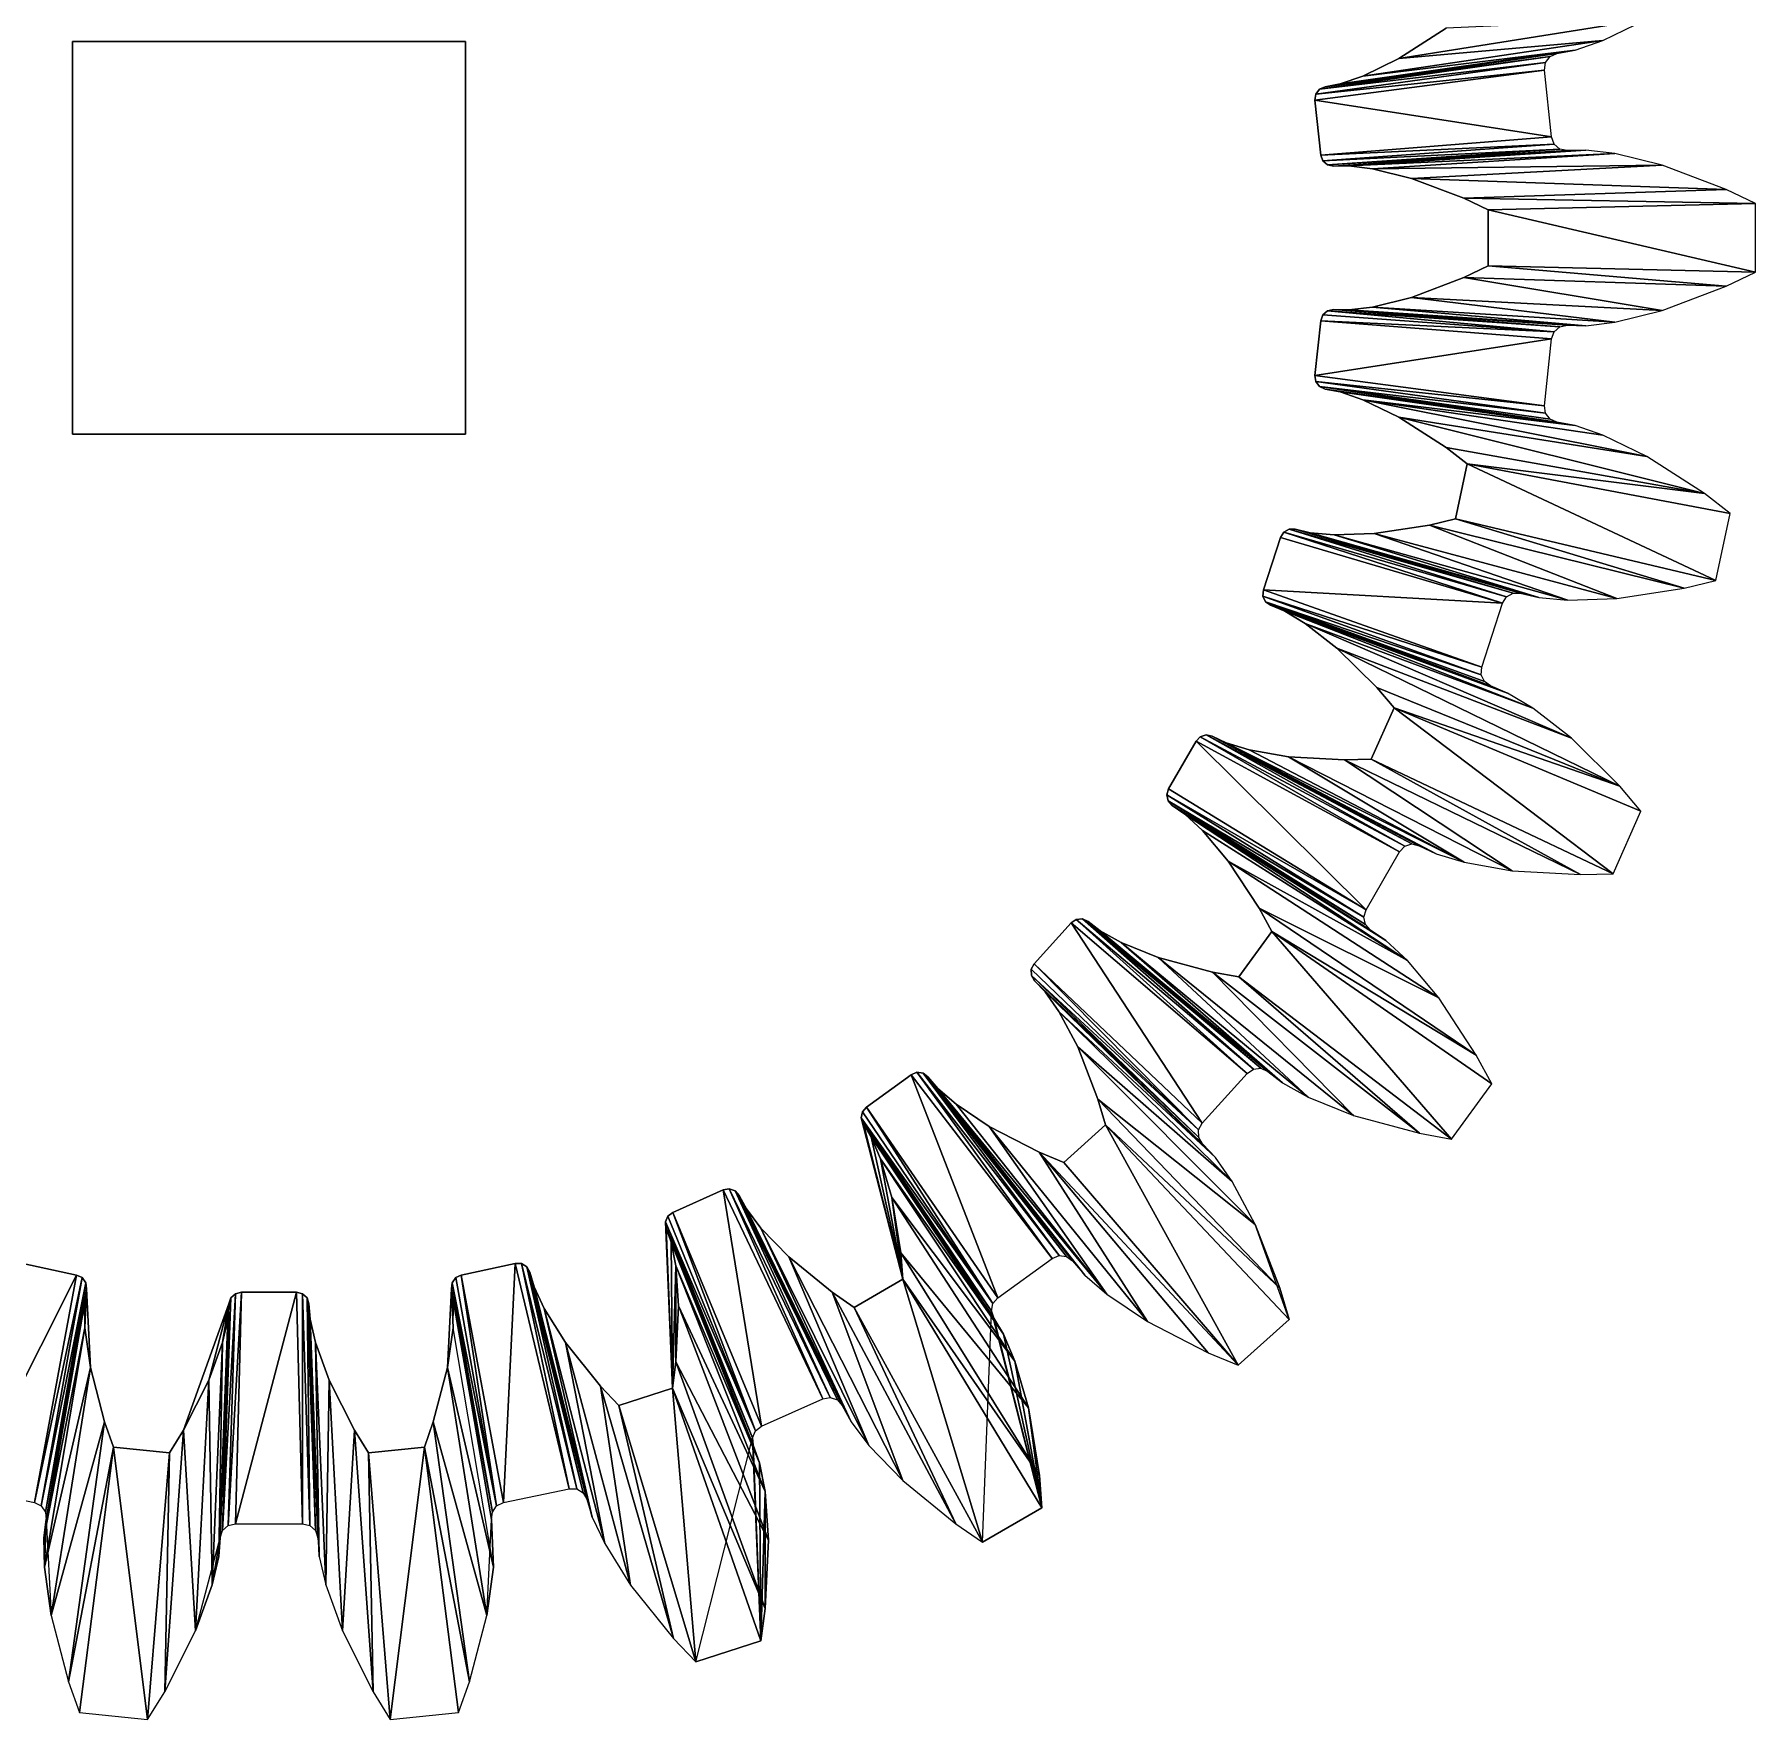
# Model space of a CAD drawing. Extents: x -23.5 to 23.5, y -23.4 to 23.4.
# Drawn here: x -3.7 to 23.46, y -23.39 to 3.21 of the extents above; entities that cross this region are included whole.
import ezdxf

# ---------------------------------------------------------------- set-up
doc = ezdxf.new("R2010")
doc.units = 0
doc.header["$MEASUREMENT"] = 0
doc.layers.add('ConstLine', color=6, linetype='Continuous')
doc.layers.add('Object', color=2, linetype='Continuous')

msp = doc.modelspace()

# ---------------------------------------------------------------- linework, layer by layer
at = {"layer": 'ConstLine'}
for points in [[(17.832, 2.83, 4), (21.052, 3.114), (21.746, 3.451)], [(21.746, 3.451), (18.576, 3.309, 4), (17.832, 2.83, 4)], [(-3.1, 3.1), (3.1, 3.1, 4), (-3.1, 3.1, 4)], [(3.1, 3.1, 4), (-3.1, 3.1), (3.1, 3.1)], [(-3.1, -3.1, 4), (-3.1, 3.1), (-3.1, 3.1, 4)], [(-3.1, 3.1), (-3.1, -3.1, 4), (-3.1, -3.1)], [(3.1, -3.1), (3.1, 3.1, 4), (3.1, 3.1)], [(3.1, 3.1, 4), (3.1, -3.1), (3.1, -3.1, 4)], [(21.052, 3.114), (17.832, 2.83, 4), (17.263, 2.554, 4)], [(17.263, 2.554, 4), (20.615, 2.964), (21.052, 3.114)], [(16.519, 2.269, 4), (20.131, 2.649), (20.145, 2.767)], [(20.145, 2.767), (16.578, 2.347, 4), (16.519, 2.269, 4)], [(16.578, 2.347, 4), (20.145, 2.767), (20.217, 2.863)], [(20.217, 2.863), (16.667, 2.386, 4), (16.578, 2.347, 4)], [(20.326, 2.91), (16.904, 2.43, 4), (16.667, 2.386, 4)], [(16.667, 2.386, 4), (20.217, 2.863), (20.326, 2.91)], [(16.904, 2.43, 4), (20.326, 2.91), (20.615, 2.964)], [(20.615, 2.964), (17.263, 2.554, 4), (16.904, 2.43, 4)], [(16.507, 2.172, 4), (20.242, 1.594), (20.131, 2.649)], [(20.131, 2.649), (16.519, 2.269, 4), (16.507, 2.172, 4)], [(20.242, 1.594), (16.507, 2.172, 4), (16.598, 1.307, 4)], [(16.598, 1.307, 4), (20.28, 1.482), (20.242, 1.594)], [(20.28, 1.482), (16.598, 1.307, 4), (16.63, 1.215, 4)], [(16.63, 1.215, 4), (20.37, 1.403), (20.28, 1.482)], [(20.37, 1.403), (16.63, 1.215, 4), (16.703, 1.151, 4)], [(16.703, 1.151, 4), (20.487, 1.38), (20.37, 1.403)], [(20.487, 1.38), (16.703, 1.151, 4), (16.799, 1.132, 4)], [(20.781, 1.387), (16.799, 1.132, 4), (17.04, 1.138, 4)], [(16.799, 1.132, 4), (20.781, 1.387), (20.487, 1.38)], [(17.04, 1.138, 4), (21.24, 1.331), (20.781, 1.387)], [(21.24, 1.331), (17.04, 1.138, 4), (17.417, 1.091, 4)], [(17.417, 1.091, 4), (21.988, 1.146), (21.24, 1.331)], [(21.988, 1.146), (17.417, 1.091, 4), (18.03, 0.94, 4)], [(18.03, 0.94, 4), (22.997, 0.762), (21.988, 1.146)], [(22.997, 0.762), (18.03, 0.94, 4), (18.858, 0.625, 4)], [(18.858, 0.625, 4), (23.46, 0.541), (22.997, 0.762)], [(23.46, 0.541), (18.858, 0.625, 4), (19.238, 0.443, 4)], [(19.238, 0.443, 4), (23.46, -0.541), (23.46, 0.541)], [(23.46, -0.541), (19.238, 0.443, 4), (19.238, -0.443, 4)], [(22.997, -0.762), (19.238, -0.443, 4), (18.858, -0.625, 4)], [(19.238, -0.443, 4), (22.997, -0.762), (23.46, -0.541)], [(21.988, -1.146), (18.858, -0.625, 4), (18.03, -0.94, 4)], [(18.858, -0.625, 4), (21.988, -1.146), (22.997, -0.762)], [(21.24, -1.331), (18.03, -0.94, 4), (17.417, -1.091, 4)], [(18.03, -0.94, 4), (21.24, -1.331), (21.988, -1.146)], [(16.507, -2.172, 4), (20.242, -1.594), (16.598, -1.307, 4)], [(16.598, -1.307, 4), (20.28, -1.482), (16.63, -1.215, 4)], [(20.28, -1.482), (16.598, -1.307, 4), (20.242, -1.594)], [(20.28, -1.482), (16.703, -1.151, 4), (16.63, -1.215, 4)], [(20.37, -1.403), (16.799, -1.132, 4), (16.703, -1.151, 4)], [(16.703, -1.151, 4), (20.28, -1.482), (20.37, -1.403)], [(20.487, -1.38), (17.04, -1.138, 4), (16.799, -1.132, 4)], [(16.799, -1.132, 4), (20.37, -1.403), (20.487, -1.38)], [(20.781, -1.387), (17.417, -1.091, 4), (17.04, -1.138, 4)], [(17.04, -1.138, 4), (20.487, -1.38), (20.781, -1.387)], [(17.417, -1.091, 4), (20.781, -1.387), (21.24, -1.331)], [(20.242, -1.594), (16.507, -2.172, 4), (20.131, -2.649)], [(16.519, -2.269, 4), (20.131, -2.649), (16.507, -2.172, 4)], [(16.578, -2.347, 4), (20.145, -2.767), (16.519, -2.269, 4)], [(20.131, -2.649), (16.519, -2.269, 4), (20.145, -2.767)], [(20.326, -2.91), (16.578, -2.347, 4), (16.667, -2.386, 4)], [(16.578, -2.347, 4), (20.326, -2.91), (20.217, -2.863)], [(20.145, -2.767), (16.578, -2.347, 4), (20.217, -2.863)], [(20.615, -2.964), (16.667, -2.386, 4), (16.904, -2.43, 4)], [(16.667, -2.386, 4), (20.615, -2.964), (20.326, -2.91)], [(17.263, -2.554, 4), (20.615, -2.964), (16.904, -2.43, 4)], [(21.746, -3.451), (17.263, -2.554, 4), (17.832, -2.83, 4)], [(17.263, -2.554, 4), (21.746, -3.451), (21.052, -3.114)], [(20.615, -2.964), (17.263, -2.554, 4), (21.052, -3.114)], [(22.653, -4.036), (17.832, -2.83, 4), (18.576, -3.309, 4)], [(17.832, -2.83, 4), (22.653, -4.036), (21.746, -3.451)], [(3.1, -3.1), (-3.1, -3.1, 4), (3.1, -3.1, 4)], [(-3.1, -3.1, 4), (3.1, -3.1), (-3.1, -3.1)], [(18.909, -3.566, 4), (22.653, -4.036), (18.576, -3.309, 4)], [(22.835, -5.407), (18.909, -3.566, 4), (18.725, -4.433, 4)], [(18.909, -3.566, 4), (22.835, -5.407), (23.06, -4.349)], [(22.653, -4.036), (18.909, -3.566, 4), (23.06, -4.349)], [(19.529, -5.666), (16.099, -4.598, 4), (16.014, -4.646, 4)], [(16.099, -4.598, 4), (19.529, -5.666), (19.633, -5.608)], [(19.633, -5.608), (16.197, -4.6, 4), (16.099, -4.598, 4)], [(16.197, -4.6, 4), (19.633, -5.608), (19.752, -5.609)], [(19.752, -5.609), (16.431, -4.656, 4), (16.197, -4.6, 4)], [(21.27, -5.692), (18.316, -4.532, 4), (17.441, -4.668, 4)], [(22.336, -5.527), (18.725, -4.433, 4), (18.316, -4.532, 4)], [(18.316, -4.532, 4), (21.27, -5.692), (22.336, -5.527)], [(18.725, -4.433, 4), (22.336, -5.527), (22.835, -5.407)], [(15.695, -5.557, 4), (19.468, -5.768), (15.964, -4.73, 4)], [(19.468, -5.768), (16.014, -4.646, 4), (15.964, -4.73, 4)], [(16.014, -4.646, 4), (19.468, -5.768), (19.529, -5.666)], [(20.038, -5.678), (16.809, -4.688, 4), (16.431, -4.656, 4)], [(16.431, -4.656, 4), (19.752, -5.609), (20.038, -5.678)], [(20.499, -5.718), (17.441, -4.668, 4), (16.809, -4.688, 4)], [(16.809, -4.688, 4), (20.038, -5.678), (20.499, -5.718)], [(17.441, -4.668, 4), (20.499, -5.718), (21.27, -5.692)], [(15.686, -5.654, 4), (19.14, -6.776), (15.695, -5.557, 4)], [(19.14, -6.776), (15.686, -5.654, 4), (19.129, -6.895)], [(15.727, -5.743, 4), (19.129, -6.895), (15.686, -5.654, 4)], [(19.468, -5.768), (15.695, -5.557, 4), (19.14, -6.776)], [(19.277, -7.072), (15.727, -5.743, 4), (15.807, -5.799, 4)], [(15.727, -5.743, 4), (19.277, -7.072), (19.18, -7.003)], [(19.129, -6.895), (15.727, -5.743, 4), (19.18, -7.003)], [(19.548, -7.185), (15.807, -5.799, 4), (16.03, -5.892, 4)], [(15.807, -5.799, 4), (19.548, -7.185), (19.277, -7.072)], [(19.945, -7.423), (16.03, -5.892, 4), (16.355, -6.087, 4)], [(16.03, -5.892, 4), (19.945, -7.423), (19.548, -7.185)], [(20.553, -7.897), (16.355, -6.087, 4), (16.854, -6.475, 4)], [(16.355, -6.087, 4), (20.553, -7.897), (19.945, -7.423)], [(21.319, -8.657), (16.854, -6.475, 4), (17.482, -7.099, 4)], [(16.854, -6.475, 4), (21.319, -8.657), (20.553, -7.897)], [(17.755, -7.42, 4), (21.319, -8.657), (17.482, -7.099, 4)], [(21.212, -10.036), (17.755, -7.42, 4), (17.394, -8.23, 4)], [(17.755, -7.42, 4), (21.212, -10.036), (21.652, -9.048)], [(21.319, -8.657), (17.755, -7.42, 4), (21.652, -9.048)], [(17.843, -9.69), (14.698, -7.874, 4), (14.631, -7.945, 4)], [(17.924, -9.602), (14.791, -7.845, 4), (14.698, -7.874, 4)], [(14.698, -7.874, 4), (17.843, -9.69), (17.924, -9.602)], [(14.791, -7.845, 4), (17.924, -9.602), (18.038, -9.567)], [(18.038, -9.567), (14.887, -7.867, 4), (14.791, -7.845, 4)], [(18.154, -9.594), (15.104, -7.97, 4), (14.887, -7.867, 4)], [(14.887, -7.867, 4), (18.038, -9.567), (18.154, -9.594)], [(17.313, -10.608), (14.631, -7.945, 4), (14.197, -8.698, 4)], [(14.631, -7.945, 4), (17.313, -10.608), (17.843, -9.69)], [(15.104, -7.97, 4), (18.154, -9.594), (18.42, -9.72)], [(15.104, -7.97, 4), (18.862, -9.855), (15.467, -8.081, 4)], [(18.862, -9.855), (15.104, -7.97, 4), (18.42, -9.72)], [(18.862, -9.855), (16.089, -8.192, 4), (15.467, -8.081, 4)], [(16.089, -8.192, 4), (18.862, -9.855), (19.621, -9.99)], [(19.621, -9.99), (16.973, -8.241, 4), (16.089, -8.192, 4)], [(20.699, -10.05), (17.394, -8.23, 4), (16.973, -8.241, 4)], [(16.973, -8.241, 4), (19.621, -9.99), (20.699, -10.05)], [(17.394, -8.23, 4), (20.699, -10.05), (21.212, -10.036)], [(14.168, -8.792, 4), (17.313, -10.608), (14.197, -8.698, 4)], [(14.19, -8.887, 4), (17.278, -10.722), (14.168, -8.792, 4)], [(17.313, -10.608), (14.168, -8.792, 4), (17.278, -10.722)], [(17.278, -10.722), (14.19, -8.887, 4), (17.304, -10.838)], [(14.256, -8.959, 4), (17.304, -10.838), (14.19, -8.887, 4)], [(14.454, -9.096, 4), (17.385, -10.925), (14.256, -8.959, 4)], [(17.304, -10.838), (14.256, -8.959, 4), (17.385, -10.925)], [(17.385, -10.925), (14.454, -9.096, 4), (17.627, -11.092)], [(17.966, -11.408), (14.454, -9.096, 4), (14.732, -9.354, 4)], [(14.454, -9.096, 4), (17.966, -11.408), (17.627, -11.092)], [(15.139, -9.838, 4), (17.966, -11.408), (14.732, -9.354, 4)], [(17.966, -11.408), (15.139, -9.838, 4), (18.462, -11.997)], [(15.624, -10.579, 4), (18.462, -11.997), (15.139, -9.838, 4)], [(18.462, -11.997), (15.624, -10.579, 4), (19.053, -12.901)], [(15.824, -10.949, 4), (19.053, -12.901), (15.624, -10.579, 4)], [(14.729, -13.976), (12.66, -10.814, 4), (12.078, -11.46, 4)], [(15.439, -13.188), (12.74, -10.758, 4), (12.66, -10.814, 4)], [(12.66, -10.814, 4), (14.729, -13.976), (15.439, -13.188)], [(15.536, -13.119), (12.837, -10.749, 4), (12.74, -10.758, 4)], [(12.74, -10.758, 4), (15.439, -13.188), (15.536, -13.119)], [(12.837, -10.749, 4), (15.536, -13.119), (15.655, -13.108)], [(15.655, -13.108), (12.926, -10.79, 4), (12.837, -10.749, 4)], [(12.926, -10.79, 4), (15.655, -13.108), (15.763, -13.158)], [(12.926, -10.79, 4), (15.996, -13.337), (13.117, -10.936, 4)], [(15.996, -13.337), (12.926, -10.79, 4), (15.763, -13.158)], [(15.996, -13.337), (13.449, -11.12, 4), (13.117, -10.936, 4)], [(13.449, -11.12, 4), (15.996, -13.337), (16.401, -13.561)], [(16.401, -13.561), (14.035, -11.358, 4), (13.449, -11.12, 4)], [(18.662, -14.227), (15.824, -10.949, 4), (15.303, -11.666, 4)], [(15.824, -10.949, 4), (18.662, -14.227), (19.298, -13.352)], [(19.053, -12.901), (15.824, -10.949, 4), (19.298, -13.352)], [(17.115, -13.851), (14.889, -11.59, 4), (14.035, -11.358, 4)], [(14.035, -11.358, 4), (16.401, -13.561), (17.115, -13.851)], [(14.671, -14.08), (12.078, -11.46, 4), (12.03, -11.545, 4)], [(12.032, -11.643, 4), (14.671, -14.08), (12.03, -11.545, 4)], [(12.082, -11.727, 4), (14.673, -14.199), (12.032, -11.643, 4)], [(14.671, -14.08), (12.032, -11.643, 4), (14.673, -14.199)], [(12.078, -11.46, 4), (14.671, -14.08), (14.729, -13.976)], [(14.889, -11.59, 4), (17.115, -13.851), (18.157, -14.134)], [(18.157, -14.134), (15.303, -11.666, 4), (14.889, -11.59, 4)], [(15.303, -11.666, 4), (18.157, -14.134), (18.662, -14.227)], [(12.248, -11.902, 4), (14.734, -14.301), (12.082, -11.727, 4)], [(14.673, -14.199), (12.082, -11.727, 4), (14.734, -14.301)], [(14.734, -14.301), (12.248, -11.902, 4), (14.936, -14.515)], [(12.465, -12.213, 4), (14.936, -14.515), (12.248, -11.902, 4)], [(12.763, -12.771, 4), (15.201, -14.894), (12.465, -12.213, 4)], [(14.936, -14.515), (12.465, -12.213, 4), (15.201, -14.894)], [(13.083, -13.596, 4), (15.564, -15.574), (12.763, -12.771, 4)], [(15.201, -14.894), (12.763, -12.771, 4), (15.564, -15.574)], [(11.502, -16.733), (10.135, -13.21, 4), (9.431, -13.721, 4)], [(12.359, -16.109), (10.225, -13.171, 4), (10.135, -13.21, 4)], [(10.135, -13.21, 4), (11.502, -16.733), (12.359, -16.109)], [(12.469, -16.062), (10.322, -13.183, 4), (10.225, -13.171, 4)], [(10.225, -13.171, 4), (12.359, -16.109), (12.469, -16.062)], [(12.587, -16.077), (10.4, -13.242, 4), (10.322, -13.183, 4)], [(10.322, -13.183, 4), (12.469, -16.062), (12.587, -16.077)], [(10.4, -13.242, 4), (12.587, -16.077), (12.683, -16.148)], [(12.683, -16.148), (10.557, -13.425, 4), (10.4, -13.242, 4)], [(10.557, -13.425, 4), (13.223, -16.675), (10.843, -13.673, 4)], [(13.223, -16.675), (10.557, -13.425, 4), (12.874, -16.371)], [(10.557, -13.425, 4), (12.683, -16.148), (12.874, -16.371)], [(9.348, -13.89, 4), (11.423, -16.822), (9.367, -13.794, 4)], [(11.423, -16.822), (9.431, -13.721, 4), (9.367, -13.794, 4)], [(9.431, -13.721, 4), (11.423, -16.822), (11.502, -16.733)], [(13.223, -16.675), (11.366, -14.028, 4), (10.843, -13.673, 4)], [(13.202, -14, 4), (15.955, -16.58), (13.083, -13.596, 4)], [(15.564, -15.574), (13.083, -13.596, 4), (15.955, -16.58)], [(9.348, -13.89, 4), (10.003, -16.439, 4), (9.38, -13.983, 4)], [(9.38, -13.983, 4), (11.4, -16.939), (9.348, -13.89, 4)], [(11.423, -16.822), (9.348, -13.89, 4), (11.4, -16.939)], [(9.38, -13.983, 4), (10.003, -16.439, 4), (9.505, -14.188, 4)], [(9.505, -14.188, 4), (11.439, -17.052), (9.38, -13.983, 4)], [(11.4, -16.939), (9.38, -13.983, 4), (11.439, -17.052)], [(11.366, -14.028, 4), (13.223, -16.675), (13.862, -17.107)], [(13.862, -17.107), (12.154, -14.432, 4), (11.366, -14.028, 4)], [(15.296, -17.796), (13.202, -14, 4), (12.543, -14.593, 4)], [(13.202, -14, 4), (15.296, -17.796), (16.1, -17.073)], [(15.955, -16.58), (13.202, -14, 4), (16.1, -17.073)], [(9.505, -14.188, 4), (10.003, -16.439, 4), (9.653, -14.538, 4)], [(11.439, -17.052), (9.505, -14.188, 4), (11.592, -17.303)], [(9.653, -14.538, 4), (11.592, -17.303), (9.505, -14.188, 4)], [(9.653, -14.538, 4), (10.003, -16.439, 4), (9.829, -15.145, 4)], [(11.592, -17.303), (9.653, -14.538, 4), (11.772, -17.729)], [(9.829, -15.145, 4), (11.772, -17.729), (9.653, -14.538, 4)], [(12.154, -14.432, 4), (13.862, -17.107), (14.822, -17.6)], [(12.154, -14.432, 4), (15.296, -17.796), (12.543, -14.593, 4)], [(15.296, -17.796), (12.154, -14.432, 4), (14.822, -17.6)], [(7.771, -18.758), (7.167, -15.028, 4), (6.373, -15.382, 4)], [(8.74, -18.327), (7.263, -15.009, 4), (7.167, -15.028, 4)], [(7.167, -15.028, 4), (7.771, -18.758), (8.74, -18.327)], [(8.857, -18.304), (7.355, -15.041, 4), (7.263, -15.009, 4)], [(7.263, -15.009, 4), (8.74, -18.327), (8.857, -18.304)], [(7.355, -15.041, 4), (8.857, -18.304), (8.97, -18.342)], [(8.97, -18.342), (7.42, -15.114, 4), (7.355, -15.041, 4)], [(7.42, -15.114, 4), (8.97, -18.342), (9.048, -18.432)], [(9.048, -18.432), (7.535, -15.326, 4), (7.42, -15.114, 4)], [(9.829, -15.145, 4), (10.003, -16.439, 4), (9.97, -16.019, 4)], [(9.97, -16.019, 4), (11.986, -18.47), (9.829, -15.145, 4)], [(11.772, -17.729), (9.829, -15.145, 4), (11.986, -18.47)], [(6.256, -15.53, 4), (7.676, -18.83), (6.294, -15.44, 4)], [(7.676, -18.83), (6.373, -15.382, 4), (6.294, -15.44, 4)], [(6.373, -15.382, 4), (7.676, -18.83), (7.771, -18.758)], [(9.189, -18.69), (7.763, -15.629, 4), (7.535, -15.326, 4)], [(7.535, -15.326, 4), (9.048, -18.432), (9.189, -18.69)], [(6.256, -15.53, 4), (6.366, -18.159, 4), (6.268, -15.627, 4)], [(7.676, -18.83), (6.256, -15.53, 4), (7.629, -18.939)], [(6.268, -15.627, 4), (7.629, -18.939), (6.256, -15.53, 4)], [(6.268, -15.627, 4), (6.366, -18.159, 4), (6.348, -15.855, 4)], [(7.629, -18.939), (6.268, -15.627, 4), (7.643, -19.058)], [(6.348, -15.855, 4), (7.643, -19.058), (6.268, -15.627, 4)], [(7.763, -15.629, 4), (9.189, -18.69), (9.467, -19.06)], [(9.467, -19.06), (8.202, -16.085, 4), (7.763, -15.629, 4)], [(16.1, -17.073), (15.564, -15.574), (15.955, -16.58)], [(6.348, -15.855, 4), (6.366, -18.159, 4), (6.42, -16.227, 4)], [(6.42, -16.227, 4), (7.741, -19.335), (6.348, -15.855, 4)], [(7.643, -19.058), (6.348, -15.855, 4), (7.741, -19.335)], [(10.003, -16.439, 4), (12.159, -19.535), (9.97, -16.019, 4)], [(11.986, -18.47), (9.97, -16.019, 4), (12.159, -19.535)], [(-4.739, -19.744), (-3.035, -16.371, 4), (-3.886, -16.19, 4)], [(3.701, -19.964), (3.886, -16.19, 4), (3.035, -16.371, 4)], [(3.886, -16.19, 4), (3.701, -19.964), (4.739, -19.744)], [(4.739, -19.744), (3.983, -16.191, 4), (3.886, -16.19, 4)], [(3.983, -16.191, 4), (4.739, -19.744), (4.858, -19.745)], [(4.858, -19.745), (4.067, -16.241, 4), (3.983, -16.191, 4)], [(4.067, -16.241, 4), (4.858, -19.745), (4.96, -19.807)], [(4.96, -19.807), (4.115, -16.327, 4), (4.067, -16.241, 4)], [(6.42, -16.227, 4), (6.366, -18.159, 4), (6.422, -17.742, 4)], [(6.42, -16.227, 4), (6.422, -17.742, 4), (6.465, -16.858, 4)], [(7.741, -19.335), (6.42, -16.227, 4), (7.829, -19.789)], [(6.465, -16.858, 4), (7.829, -19.789), (6.42, -16.227, 4)], [(8.202, -16.085, 4), (9.467, -19.06), (10.002, -19.615)], [(10.002, -19.615), (8.888, -16.644, 4), (8.202, -16.085, 4)], [(-3.035, -16.371, 4), (-4.739, -19.744), (-3.701, -19.964)], [(-3.701, -19.964), (-2.947, -16.412, 4), (-3.035, -16.371, 4)], [(-2.947, -16.412, 4), (-3.701, -19.964), (-3.593, -20.014)], [(-3.593, -20.014), (-2.89, -16.492, 4), (-2.947, -16.412, 4)], [(-2.89, -16.492, 4), (-3.593, -20.014), (-3.525, -20.112)], [(-3.525, -20.112), (-2.881, -16.589, 4), (-2.89, -16.492, 4)], [(2.881, -16.589, 4), (3.525, -20.112), (2.89, -16.492, 4)], [(2.89, -16.492, 4), (3.593, -20.014), (2.947, -16.412, 4)], [(3.593, -20.014), (2.89, -16.492, 4), (3.525, -20.112)], [(3.593, -20.014), (3.035, -16.371, 4), (2.947, -16.412, 4)], [(3.035, -16.371, 4), (3.593, -20.014), (3.701, -19.964)], [(5.018, -19.911), (4.184, -16.558, 4), (4.115, -16.327, 4)], [(4.115, -16.327, 4), (4.96, -19.807), (5.018, -19.911)], [(4.184, -16.558, 4), (5.018, -19.911), (5.102, -20.192)], [(5.102, -20.192), (4.344, -16.901, 4), (4.184, -16.558, 4)], [(11.262, -20.588), (10.003, -16.439, 4), (9.235, -16.882, 4)], [(12.159, -19.535), (10.003, -16.439, 4), (12.198, -20.047)], [(10.003, -16.439, 4), (11.262, -20.588), (12.198, -20.047)], [(-3.552, -20.522), (-2.906, -17.207, 4), (-2.913, -16.828, 4)], [(-2.913, -16.828, 4), (-3.514, -20.23), (-3.552, -20.522)], [(-2.881, -16.589, 4), (-3.525, -20.112), (-3.514, -20.23)], [(-3.514, -20.23), (-2.913, -16.828, 4), (-2.881, -16.589, 4)], [(-2.906, -17.207, 4), (-2.881, -16.589, 4), (-2.913, -16.828, 4)], [(-2.881, -16.589, 4), (-2.906, -17.207, 4), (-2.819, -17.833, 4)], [(-0.631, -16.826, 4), (-1.35, -18.82, 4), (-0.95, -18.03, 4)], [(-0.631, -16.826, 4), (-0.95, -18.03, 4), (-0.735, -17.435, 4)], [(-0.65, -17.066, 4), (-0.769, -20.519), (-0.631, -16.826, 4)], [(-0.734, -20.405), (-0.631, -16.826, 4), (-0.769, -20.519)], [(-0.631, -16.826, 4), (-0.735, -17.435, 4), (-0.65, -17.066, 4)], [(-0.734, -20.405), (-0.53, -16.666, 4), (-0.602, -16.732, 4)], [(-0.53, -16.666, 4), (-0.734, -20.405), (-0.646, -20.324)], [(-0.631, -16.826, 4), (-0.734, -20.405), (-0.602, -16.732, 4)], [(-0.646, -20.324), (-0.435, -16.644, 4), (-0.53, -16.666, 4)], [(-0.435, -16.644, 4), (-0.646, -20.324), (-0.53, -20.297)], [(-0.53, -20.297), (0.435, -16.644, 4), (-0.435, -16.644, 4)], [(0.435, -16.644, 4), (-0.53, -20.297), (0.53, -20.297)], [(0.53, -20.297), (0.53, -16.666, 4), (0.435, -16.644, 4)], [(0.53, -16.666, 4), (0.53, -20.297), (0.646, -20.324)], [(0.646, -20.324), (0.602, -16.732, 4), (0.53, -16.666, 4)], [(0.602, -16.732, 4), (0.646, -20.324), (0.734, -20.405)], [(0.734, -20.405), (0.631, -16.826, 4), (0.602, -16.732, 4)], [(0.631, -16.826, 4), (0.734, -20.405), (0.769, -20.519)], [(0.769, -20.519), (0.65, -17.066, 4), (0.631, -16.826, 4)], [(2.906, -17.207, 4), (2.881, -16.589, 4), (2.819, -17.833, 4)], [(2.881, -16.589, 4), (2.906, -17.207, 4), (2.913, -16.828, 4)], [(2.913, -16.828, 4), (3.514, -20.23), (2.881, -16.589, 4)], [(3.525, -20.112), (2.881, -16.589, 4), (3.514, -20.23)], [(10.838, -20.297), (9.235, -16.882, 4), (8.888, -16.644, 4)], [(8.888, -16.644, 4), (10.002, -19.615), (10.838, -20.297)], [(-0.735, -17.435, 4), (-0.792, -20.812), (-0.65, -17.066, 4)], [(-0.769, -20.519), (-0.65, -17.066, 4), (-0.792, -20.812)], [(0.792, -20.812), (0.735, -17.435, 4), (0.65, -17.066, 4)], [(0.65, -17.066, 4), (0.769, -20.519), (0.792, -20.812)], [(4.344, -16.901, 4), (5.102, -20.192), (5.298, -20.611)], [(5.298, -20.611), (4.678, -17.438, 4), (4.344, -16.901, 4)], [(6.422, -17.742, 4), (7.884, -20.558), (6.465, -16.858, 4)], [(7.829, -19.789), (6.465, -16.858, 4), (7.884, -20.558)], [(9.235, -16.882, 4), (10.838, -20.297), (11.262, -20.588)], [(11.262, -20.588), (11.4, -16.939), (12.198, -20.047)], [(12.198, -20.047), (11.4, -16.939), (11.439, -17.052)], [(12.198, -20.047), (11.439, -17.052), (11.592, -17.303)], [(-2.906, -17.207, 4), (-3.552, -20.522), (-3.544, -20.984)], [(-3.544, -20.984), (-2.819, -17.833, 4), (-2.906, -17.207, 4)], [(2.819, -17.833, 4), (3.544, -20.984), (2.906, -17.207, 4)], [(12.198, -20.047), (11.592, -17.303), (11.772, -17.729)], [(-0.95, -18.03, 4), (-0.897, -21.263), (-0.735, -17.435, 4)], [(-0.792, -20.812), (-0.735, -17.435, 4), (-0.897, -21.263)], [(0.735, -17.435, 4), (0.792, -20.812), (0.897, -21.263)], [(0.897, -21.263), (0.95, -18.03, 4), (0.735, -17.435, 4)], [(4.678, -17.438, 4), (5.298, -20.611), (5.705, -21.266)], [(5.705, -21.266), (5.233, -18.128, 4), (4.678, -17.438, 4)], [(-2.819, -17.833, 4), (-3.544, -20.984), (-3.438, -21.748)], [(-3.438, -21.748), (-2.593, -18.689, 4), (-2.819, -17.833, 4)], [(2.593, -18.689, 4), (3.438, -21.748), (2.819, -17.833, 4)], [(3.544, -20.984), (2.819, -17.833, 4), (3.438, -21.748)], [(6.366, -18.159, 4), (7.831, -21.636), (6.422, -17.742, 4)], [(7.884, -20.558), (6.422, -17.742, 4), (7.831, -21.636)], [(12.198, -20.047), (11.772, -17.729), (11.986, -18.47)], [(-1.35, -18.82, 4), (-1.159, -21.988), (-0.95, -18.03, 4)], [(-0.897, -21.263), (-0.95, -18.03, 4), (-1.159, -21.988)], [(0.95, -18.03, 4), (0.897, -21.263), (1.159, -21.988)], [(1.159, -21.988), (1.35, -18.82, 4), (0.95, -18.03, 4)], [(6.382, -22.107), (5.523, -18.433, 4), (5.233, -18.128, 4)], [(5.233, -18.128, 4), (5.705, -21.266), (6.382, -22.107)], [(6.735, -22.479), (6.366, -18.159, 4), (5.523, -18.433, 4)], [(6.366, -18.159, 4), (6.735, -22.479), (7.764, -22.145)], [(7.831, -21.636), (6.366, -18.159, 4), (7.764, -22.145)], [(5.523, -18.433, 4), (6.382, -22.107), (6.735, -22.479)], [(12.198, -20.047), (11.986, -18.47), (12.159, -19.535)], [(-2.593, -18.689, 4), (-3.438, -21.748), (-3.162, -22.792)], [(-3.162, -22.792), (-2.452, -19.086, 4), (-2.593, -18.689, 4)], [(2.452, -19.086, 4), (3.162, -22.792), (2.593, -18.689, 4)], [(3.438, -21.748), (2.593, -18.689, 4), (3.162, -22.792)], [(-1.159, -21.988), (-1.35, -18.82, 4), (-1.646, -22.951)], [(-1.57, -19.179, 4), (-1.646, -22.951), (-1.35, -18.82, 4)], [(1.35, -18.82, 4), (1.159, -21.988), (1.646, -22.951)], [(1.646, -22.951), (1.57, -19.179, 4), (1.35, -18.82, 4)], [(6.735, -22.479), (7.629, -18.939), (7.764, -22.145)], [(7.764, -22.145), (7.629, -18.939), (7.643, -19.058)], [(-2.452, -19.086, 4), (-3.162, -22.792), (-2.99, -23.275)], [(-1.915, -23.388), (-2.452, -19.086, 4), (-2.99, -23.275)], [(-2.452, -19.086, 4), (-1.915, -23.388), (-1.57, -19.179, 4)], [(-1.646, -22.951), (-1.57, -19.179, 4), (-1.915, -23.388)], [(1.915, -23.388), (2.452, -19.086, 4), (1.57, -19.179, 4)], [(1.57, -19.179, 4), (1.646, -22.951), (1.915, -23.388)], [(2.452, -19.086, 4), (1.915, -23.388), (2.99, -23.275)], [(3.162, -22.792), (2.452, -19.086, 4), (2.99, -23.275)], [(7.764, -22.145), (7.643, -19.058), (7.741, -19.335)], [(7.764, -22.145), (7.741, -19.335), (7.829, -19.789)], [(7.764, -22.145), (7.829, -19.789), (7.831, -21.636)], [(7.831, -21.636), (7.829, -19.789), (7.884, -20.558)], [(-3.514, -20.23), (-3.544, -20.984), (-3.552, -20.522)], [(-3.544, -20.984), (-3.514, -20.23), (-3.438, -21.748)], [(3.438, -21.748), (3.514, -20.23), (3.544, -20.984)], [(-1.159, -21.988), (-0.769, -20.519), (-0.897, -21.263)], [(-0.897, -21.263), (-0.769, -20.519), (-0.792, -20.812)]]:
    msp.add_3dface(points, dxfattribs=at)
at = {"layer": 'Object'}
for p, q in [((17.832, 2.83, 4), (18.576, 3.309, 4)), ((21.052, 3.114), (21.746, 3.451)), ((-3.1, 3.1), (3.1, 3.1)), ((-3.1, -3.1), (-3.1, 3.1)), ((-3.1, -3.1, 4), (-3.1, 3.1, 4)), ((-3.1, 3.1, 4), (3.1, 3.1, 4)), ((-3.1, 3.1, 4), (-3.1, 3.1)), ((3.1, 3.1), (3.1, -3.1)), ((3.1, 3.1, 4), (3.1, -3.1, 4)), ((3.1, 3.1, 4), (3.1, 3.1)), ((20.615, 2.964), (21.052, 3.114)), ((17.263, 2.554, 4), (17.832, 2.83, 4)), ((20.131, 2.649), (20.145, 2.767)), ((20.145, 2.767), (20.217, 2.863)), ((20.217, 2.863), (20.326, 2.91)), ((20.326, 2.91), (20.615, 2.964)), ((16.904, 2.43, 4), (17.263, 2.554, 4)), ((20.242, 1.594), (20.131, 2.649)), ((16.507, 2.172, 4), (16.519, 2.269, 4)), ((16.519, 2.269, 4), (16.578, 2.347, 4)), ((16.578, 2.347, 4), (16.667, 2.386, 4)), ((16.667, 2.386, 4), (16.904, 2.43, 4)), ((16.598, 1.307, 4), (16.507, 2.172, 4)), ((20.28, 1.482), (20.242, 1.594)), ((20.37, 1.403), (20.28, 1.482)), ((20.487, 1.38), (20.37, 1.403)), ((20.781, 1.387), (20.487, 1.38)), ((21.24, 1.331), (20.781, 1.387)), ((16.63, 1.215, 4), (16.598, 1.307, 4)), ((16.703, 1.151, 4), (16.63, 1.215, 4)), ((16.799, 1.132, 4), (16.703, 1.151, 4)), ((17.04, 1.138, 4), (16.799, 1.132, 4)), ((17.417, 1.091, 4), (17.04, 1.138, 4)), ((18.03, 0.94, 4), (17.417, 1.091, 4)), ((21.988, 1.146), (21.24, 1.331)), ((22.997, 0.762), (21.988, 1.146)), ((18.858, 0.625, 4), (18.03, 0.94, 4)), ((19.238, 0.443, 4), (18.858, 0.625, 4)), ((23.46, 0.541), (22.997, 0.762)), ((23.46, 0.541), (19.238, 0.443, 4)), ((19.238, -0.443, 4), (19.238, 0.443, 4)), ((23.46, -0.541), (23.46, 0.541)), ((18.858, -0.625, 4), (19.238, -0.443, 4)), ((23.46, -0.541), (19.238, -0.443, 4)), ((22.997, -0.762), (23.46, -0.541)), ((18.03, -0.94, 4), (18.858, -0.625, 4)), ((21.988, -1.146), (22.997, -0.762)), ((17.417, -1.091, 4), (18.03, -0.94, 4)), ((16.507, -2.172, 4), (16.598, -1.307, 4)), ((16.598, -1.307, 4), (16.63, -1.215, 4)), ((16.63, -1.215, 4), (16.703, -1.151, 4)), ((16.703, -1.151, 4), (16.799, -1.132, 4)), ((16.799, -1.132, 4), (17.04, -1.138, 4)), ((17.04, -1.138, 4), (17.417, -1.091, 4)), ((20.781, -1.387), (21.24, -1.331)), ((21.24, -1.331), (21.988, -1.146)), ((20.131, -2.649), (20.242, -1.594)), ((20.242, -1.594), (20.28, -1.482)), ((20.28, -1.482), (20.37, -1.403)), ((20.37, -1.403), (20.487, -1.38)), ((20.487, -1.38), (20.781, -1.387)), ((16.519, -2.269, 4), (16.507, -2.172, 4)), ((16.578, -2.347, 4), (16.519, -2.269, 4)), ((16.667, -2.386, 4), (16.578, -2.347, 4)), ((16.904, -2.43, 4), (16.667, -2.386, 4)), ((17.263, -2.554, 4), (16.904, -2.43, 4)), ((17.832, -2.83, 4), (17.263, -2.554, 4)), ((20.145, -2.767), (20.131, -2.649)), ((18.576, -3.309, 4), (17.832, -2.83, 4)), ((20.217, -2.863), (20.145, -2.767)), ((20.326, -2.91), (20.217, -2.863)), ((20.615, -2.964), (20.326, -2.91)), ((21.052, -3.114), (20.615, -2.964)), ((3.1, -3.1), (-3.1, -3.1)), ((3.1, -3.1, 4), (-3.1, -3.1, 4)), ((-3.1, -3.1, 4), (-3.1, -3.1)), ((3.1, -3.1, 4), (3.1, -3.1)), ((21.746, -3.451), (21.052, -3.114)), ((18.909, -3.566, 4), (18.576, -3.309, 4)), ((22.653, -4.036), (21.746, -3.451)), ((18.725, -4.433, 4), (18.909, -3.566, 4)), ((23.06, -4.349), (18.909, -3.566, 4)), ((23.06, -4.349), (22.653, -4.036)), ((16.014, -4.646, 4), (16.099, -4.598, 4)), ((16.099, -4.598, 4), (16.197, -4.6, 4)), ((16.197, -4.6, 4), (16.431, -4.656, 4)), ((17.441, -4.668, 4), (18.316, -4.532, 4)), ((18.316, -4.532, 4), (18.725, -4.433, 4)), ((18.725, -4.433, 4), (22.835, -5.407)), ((22.835, -5.407), (23.06, -4.349)), ((15.695, -5.557, 4), (15.964, -4.73, 4)), ((15.964, -4.73, 4), (16.014, -4.646, 4)), ((16.431, -4.656, 4), (16.809, -4.688, 4)), ((16.809, -4.688, 4), (17.441, -4.668, 4)), ((22.336, -5.527), (22.835, -5.407)), ((15.686, -5.654, 4), (15.695, -5.557, 4)), ((15.727, -5.743, 4), (15.686, -5.654, 4)), ((19.468, -5.768), (19.529, -5.666)), ((19.529, -5.666), (19.633, -5.608)), ((19.633, -5.608), (19.745, -5.608)), ((19.745, -5.608), (20.038, -5.678)), ((20.038, -5.678), (20.499, -5.718)), ((20.499, -5.718), (21.27, -5.692)), ((21.27, -5.692), (22.336, -5.527)), ((15.807, -5.799, 4), (15.727, -5.743, 4)), ((16.03, -5.892, 4), (15.807, -5.799, 4)), ((16.355, -6.087, 4), (16.03, -5.892, 4)), ((19.14, -6.776), (19.468, -5.768)), ((16.854, -6.475, 4), (16.355, -6.087, 4)), ((17.482, -7.099, 4), (16.854, -6.475, 4)), ((19.129, -6.895), (19.14, -6.776)), ((19.18, -7.003), (19.129, -6.895)), ((19.277, -7.072), (19.18, -7.003)), ((17.755, -7.42, 4), (17.482, -7.099, 4)), ((19.548, -7.185), (19.277, -7.072)), ((19.945, -7.423), (19.548, -7.185)), ((17.394, -8.23, 4), (17.755, -7.42, 4)), ((21.652, -9.048), (17.755, -7.42, 4)), ((20.553, -7.897), (19.945, -7.423)), ((14.631, -7.945, 4), (14.698, -7.874, 4)), ((14.698, -7.874, 4), (14.791, -7.845, 4)), ((14.791, -7.845, 4), (14.887, -7.867, 4)), ((14.887, -7.867, 4), (15.104, -7.97, 4)), ((14.197, -8.698, 4), (14.631, -7.945, 4)), ((15.104, -7.97, 4), (15.467, -8.081, 4)), ((15.467, -8.081, 4), (16.089, -8.192, 4)), ((21.319, -8.657), (20.553, -7.897)), ((16.089, -8.192, 4), (16.973, -8.241, 4)), ((16.973, -8.241, 4), (17.394, -8.23, 4)), ((17.394, -8.23, 4), (21.212, -10.036)), ((21.652, -9.048), (21.319, -8.657)), ((14.168, -8.792, 4), (14.197, -8.698, 4)), ((14.19, -8.887, 4), (14.168, -8.792, 4)), ((14.256, -8.959, 4), (14.19, -8.887, 4)), ((14.454, -9.096, 4), (14.256, -8.959, 4)), ((14.732, -9.354, 4), (14.454, -9.096, 4)), ((21.212, -10.036), (21.652, -9.048)), ((15.139, -9.838, 4), (14.732, -9.354, 4)), ((17.313, -10.608), (17.843, -9.69)), ((17.843, -9.69), (17.924, -9.602)), ((17.924, -9.602), (18.038, -9.567)), ((18.038, -9.567), (18.154, -9.594)), ((18.154, -9.594), (18.42, -9.72)), ((18.42, -9.72), (18.862, -9.855)), ((15.624, -10.579, 4), (15.139, -9.838, 4)), ((18.862, -9.855), (19.621, -9.99)), ((19.621, -9.99), (20.699, -10.05)), ((20.699, -10.05), (21.212, -10.036)), ((15.824, -10.949, 4), (15.624, -10.579, 4)), ((12.078, -11.46, 4), (12.66, -10.814, 4)), ((12.66, -10.814, 4), (12.74, -10.758, 4)), ((12.74, -10.758, 4), (12.837, -10.749, 4)), ((12.837, -10.749, 4), (12.926, -10.79, 4)), ((12.926, -10.79, 4), (13.117, -10.936, 4)), ((17.278, -10.722), (17.313, -10.608)), ((17.304, -10.838), (17.278, -10.722)), ((17.385, -10.925), (17.304, -10.838)), ((13.117, -10.936, 4), (13.449, -11.12, 4)), ((13.449, -11.12, 4), (14.035, -11.358, 4)), ((15.303, -11.666, 4), (15.824, -10.949, 4)), ((19.298, -13.352), (15.824, -10.949, 4)), ((17.627, -11.092), (17.385, -10.925)), ((17.966, -11.408), (17.627, -11.092)), ((14.035, -11.358, 4), (14.889, -11.59, 4)), ((18.462, -11.997), (17.966, -11.408)), ((12.03, -11.545, 4), (12.078, -11.46, 4)), ((12.032, -11.643, 4), (12.03, -11.545, 4)), ((12.082, -11.727, 4), (12.032, -11.643, 4)), ((14.889, -11.59, 4), (15.303, -11.666, 4)), ((15.303, -11.666, 4), (18.662, -14.227)), ((12.248, -11.902, 4), (12.082, -11.727, 4)), ((12.465, -12.213, 4), (12.248, -11.902, 4)), ((12.763, -12.771, 4), (12.465, -12.213, 4)), ((19.053, -12.901), (18.462, -11.997)), ((13.083, -13.596, 4), (12.763, -12.771, 4)), ((19.298, -13.352), (19.053, -12.901)), ((9.431, -13.721, 4), (10.135, -13.21, 4)), ((10.135, -13.21, 4), (10.225, -13.171, 4)), ((10.225, -13.171, 4), (10.322, -13.183, 4)), ((10.322, -13.183, 4), (10.4, -13.242, 4)), ((10.4, -13.242, 4), (10.557, -13.425, 4)), ((14.729, -13.976), (15.439, -13.188)), ((15.439, -13.188), (15.536, -13.119)), ((15.536, -13.119), (15.655, -13.108)), ((15.655, -13.108), (15.763, -13.158)), ((15.763, -13.158), (15.996, -13.337)), ((10.557, -13.425, 4), (10.843, -13.673, 4)), ((15.996, -13.337), (16.401, -13.561)), ((16.401, -13.561), (17.115, -13.851)), ((18.662, -14.227), (19.298, -13.352)), ((9.348, -13.89, 4), (9.367, -13.794, 4)), ((9.367, -13.794, 4), (9.431, -13.721, 4)), ((10.843, -13.673, 4), (11.366, -14.028, 4)), ((13.202, -14, 4), (13.083, -13.596, 4)), ((17.115, -13.851), (18.157, -14.134)), ((10.003, -16.439, 4), (9.348, -13.89, 4)), ((11.366, -14.028, 4), (12.154, -14.432, 4)), ((12.543, -14.593, 4), (13.202, -14, 4)), ((16.1, -17.073), (13.202, -14, 4)), ((14.671, -14.08), (14.729, -13.976)), ((14.673, -14.199), (14.671, -14.08)), ((14.734, -14.301), (14.673, -14.199)), ((14.936, -14.515), (14.734, -14.301)), ((18.157, -14.134), (18.662, -14.227)), ((12.154, -14.432, 4), (12.543, -14.593, 4)), ((12.543, -14.593, 4), (15.296, -17.796)), ((15.201, -14.894), (14.936, -14.515)), ((15.564, -15.574), (15.201, -14.894)), ((6.373, -15.382, 4), (7.167, -15.028, 4)), ((7.167, -15.028, 4), (7.263, -15.009, 4)), ((7.263, -15.009, 4), (7.355, -15.041, 4)), ((7.355, -15.041, 4), (7.42, -15.114, 4)), ((7.42, -15.114, 4), (7.535, -15.326, 4)), ((6.256, -15.53, 4), (6.294, -15.44, 4)), ((6.294, -15.44, 4), (6.373, -15.382, 4)), ((7.535, -15.326, 4), (7.763, -15.629, 4)), ((6.366, -18.159, 4), (6.256, -15.53, 4)), ((7.763, -15.629, 4), (8.202, -16.085, 4)), ((15.955, -16.58), (15.564, -15.574)), ((-3.886, -16.19, 4), (-3.035, -16.371, 4)), ((3.035, -16.371, 4), (3.886, -16.19, 4)), ((3.886, -16.19, 4), (3.983, -16.191, 4)), ((3.983, -16.191, 4), (4.067, -16.241, 4)), ((4.067, -16.241, 4), (4.115, -16.327, 4)), ((8.202, -16.085, 4), (8.888, -16.644, 4)), ((11.502, -16.733), (12.359, -16.109)), ((12.359, -16.109), (12.469, -16.062)), ((12.469, -16.062), (12.587, -16.077)), ((12.587, -16.077), (12.683, -16.148)), ((12.683, -16.148), (12.874, -16.371)), ((-3.035, -16.371, 4), (-2.947, -16.412, 4)), ((-2.947, -16.412, 4), (-2.89, -16.492, 4)), ((-2.89, -16.492, 4), (-2.881, -16.589, 4)), ((2.881, -16.589, 4), (2.89, -16.492, 4)), ((2.89, -16.492, 4), (2.947, -16.412, 4)), ((2.947, -16.412, 4), (3.035, -16.371, 4)), ((4.115, -16.327, 4), (4.184, -16.558, 4)), ((4.184, -16.558, 4), (4.344, -16.901, 4)), ((9.235, -16.882, 4), (10.003, -16.439, 4)), ((12.198, -20.047), (10.003, -16.439, 4)), ((12.874, -16.371), (13.223, -16.675)), ((-2.881, -16.589, 4), (-2.819, -17.833, 4)), ((-1.35, -18.82, 4), (-0.631, -16.826, 4)), ((-0.631, -16.826, 4), (-0.602, -16.732, 4)), ((-0.602, -16.732, 4), (-0.53, -16.666, 4)), ((-0.53, -16.666, 4), (-0.435, -16.644, 4)), ((-0.435, -16.644, 4), (0.435, -16.644, 4)), ((0.435, -16.644, 4), (0.53, -16.666, 4)), ((0.53, -16.666, 4), (0.602, -16.732, 4)), ((0.602, -16.732, 4), (0.631, -16.826, 4)), ((0.631, -16.826, 4), (0.65, -17.066, 4)), ((2.819, -17.833, 4), (2.881, -16.589, 4)), ((8.888, -16.644, 4), (9.235, -16.882, 4)), ((11.4, -16.939), (11.423, -16.822)), ((11.423, -16.822), (11.502, -16.733)), ((13.223, -16.675), (13.862, -17.107)), ((16.1, -17.073), (15.955, -16.58)), ((0.65, -17.066, 4), (0.735, -17.435, 4)), ((4.344, -16.901, 4), (4.678, -17.438, 4)), ((9.235, -16.882, 4), (11.262, -20.588)), ((11.439, -17.052), (11.4, -16.939)), ((11.592, -17.303), (11.439, -17.052)), ((13.862, -17.107), (14.822, -17.6)), ((15.296, -17.796), (16.1, -17.073)), ((11.772, -17.729), (11.592, -17.303)), ((0.735, -17.435, 4), (0.95, -18.03, 4)), ((4.678, -17.438, 4), (5.233, -18.128, 4)), ((14.822, -17.6), (15.296, -17.796)), ((-2.819, -17.833, 4), (-2.593, -18.689, 4)), ((2.593, -18.689, 4), (2.819, -17.833, 4)), ((11.986, -18.47), (11.772, -17.729)), ((0.95, -18.03, 4), (1.35, -18.82, 4)), ((5.233, -18.128, 4), (5.523, -18.433, 4)), ((5.523, -18.433, 4), (6.366, -18.159, 4)), ((7.764, -22.145), (6.366, -18.159, 4)), ((5.523, -18.433, 4), (6.735, -22.479)), ((7.771, -18.758), (8.74, -18.327)), ((8.74, -18.327), (8.857, -18.304)), ((8.857, -18.304), (8.97, -18.342)), ((8.97, -18.342), (9.048, -18.432)), ((9.048, -18.432), (9.189, -18.69)), ((12.159, -19.535), (11.986, -18.47)), ((-2.593, -18.689, 4), (-2.452, -19.086, 4)), ((2.452, -19.086, 4), (2.593, -18.689, 4)), ((9.189, -18.69), (9.467, -19.06)), ((-1.57, -19.179, 4), (-1.35, -18.82, 4)), ((1.35, -18.82, 4), (1.57, -19.179, 4)), ((7.629, -18.939), (7.676, -18.83)), ((7.643, -19.058), (7.629, -18.939)), ((7.676, -18.83), (7.771, -18.758)), ((-2.452, -19.086, 4), (-2.99, -23.275)), ((-2.452, -19.086, 4), (-1.57, -19.179, 4)), ((-1.57, -19.179, 4), (-1.915, -23.388)), ((1.57, -19.179, 4), (2.452, -19.086, 4)), ((1.57, -19.179, 4), (1.915, -23.388)), ((2.452, -19.086, 4), (2.99, -23.275)), ((7.741, -19.335), (7.643, -19.058)), ((9.467, -19.06), (10.002, -19.615)), ((7.829, -19.789), (7.741, -19.335)), ((12.198, -20.047), (12.159, -19.535)), ((-4.739, -19.744), (-3.701, -19.964)), ((3.701, -19.964), (4.739, -19.744)), ((4.739, -19.744), (4.858, -19.745)), ((4.858, -19.745), (4.96, -19.807)), ((4.96, -19.807), (5.018, -19.911)), ((7.884, -20.558), (7.829, -19.789)), ((10.002, -19.615), (10.838, -20.297)), ((-3.701, -19.964), (-3.593, -20.014)), ((-3.593, -20.014), (-3.525, -20.112)), ((3.525, -20.112), (3.593, -20.014)), ((3.593, -20.014), (3.701, -19.964)), ((5.018, -19.911), (5.102, -20.192)), ((11.262, -20.588), (12.198, -20.047)), ((-3.514, -20.23), (-3.552, -20.522)), ((-3.525, -20.112), (-3.514, -20.23)), ((-0.734, -20.405), (-0.646, -20.324)), ((-0.646, -20.324), (-0.53, -20.297)), ((-0.53, -20.297), (0.53, -20.297)), ((0.53, -20.297), (0.646, -20.324)), ((0.646, -20.324), (0.734, -20.405)), ((3.514, -20.23), (3.525, -20.112)), ((3.544, -20.984), (3.514, -20.23)), ((5.102, -20.192), (5.298, -20.611)), ((10.838, -20.297), (11.262, -20.588)), ((-3.552, -20.522), (-3.544, -20.984)), ((-0.792, -20.812), (-0.769, -20.519)), ((-0.769, -20.519), (-0.734, -20.405)), ((0.734, -20.405), (0.769, -20.519)), ((0.769, -20.519), (0.792, -20.812)), ((5.298, -20.611), (5.705, -21.266)), ((7.831, -21.636), (7.884, -20.558)), ((-0.897, -21.263), (-0.792, -20.812)), ((0.792, -20.812), (0.897, -21.263)), ((-3.544, -20.984), (-3.438, -21.748)), ((3.438, -21.748), (3.544, -20.984)), ((-1.159, -21.988), (-0.897, -21.263)), ((0.897, -21.263), (1.159, -21.988)), ((5.705, -21.266), (6.382, -22.107)), ((7.764, -22.145), (7.831, -21.636)), ((-3.438, -21.748), (-3.162, -22.792)), ((-1.646, -22.951), (-1.159, -21.988)), ((1.159, -21.988), (1.646, -22.951)), ((3.162, -22.792), (3.438, -21.748)), ((6.382, -22.107), (6.735, -22.479)), ((6.735, -22.479), (7.764, -22.145)), ((-3.162, -22.792), (-2.99, -23.275)), ((2.99, -23.275), (3.162, -22.792)), ((-1.915, -23.388), (-1.646, -22.951)), ((1.646, -22.951), (1.915, -23.388)), ((-2.99, -23.275), (-1.915, -23.388)), ((1.915, -23.388), (2.99, -23.275))]:
    msp.add_line(p, q, dxfattribs=at)

doc.saveas('drawing.dxf')
